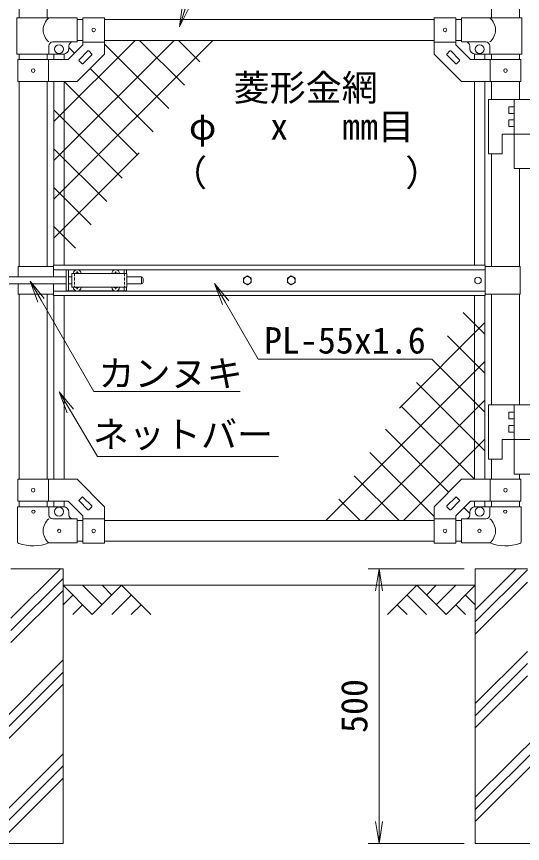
# Model space of a CAD drawing. Units: millimetres, scale not verified. Extents: x -4200 to 4200, y -2970 to 2970.
# Drawn here: x -2504 to -1584, y -789 to 717 of the extents above; entities that cross this region are included whole.
import ezdxf
from ezdxf.enums import TextEntityAlignment as Align

# ---------------------------------------------------------------- set-up
doc = ezdxf.new("R2010")
doc.units = ezdxf.units.MM
doc.header["$LTSCALE"] = 20
doc.linetypes.add('USER2', pattern=[0.375, 0.25, -0.125])
for name, color, linetype, lineweight in [('0-1_D-STR4', 7, 'Continuous', 9), ('0-3_D-STR1', 1, 'Continuous', 18), ('0-4_D-BGD', 7, 'Continuous', 9), ('0-5_D-DCR-HCH', 7, 'Continuous', 9), ('0-6_D-STR3', 3, 'Continuous', 13), ('0-7_D-STR-DIM', 7, 'Continuous', 9), ('0-8_0', 7, 'Continuous', 9), ('0-9_D-STR-TXT', 7, 'Continuous', 9), ('0-A_D-STR2', 7, 'Continuous', 9)]:
    doc.layers.add(name, color=color, linetype=linetype, lineweight=lineweight)
doc.styles.add('ＭＳ ゴシック', font='')
doc.styles.get('ＭＳ ゴシック').set_extended_font_data('MS Gothic')

# ---------------------------------------------------------------- blocks, each defined once
blk = doc.blocks.new('_Open')
at = {"layer": '0-8_0'}
blk.add_line((-20, 3.33), (0, 0), dxfattribs=at)
blk.add_lwpolyline([(-20, -3.33), (0, 0), (-20, 0)], dxfattribs=at)
blk = doc.blocks.new('MLeader2')
at = {"layer": '0-8_0'}
blk.add_line((-2129.32, 192.73), (-2143.55, 230.7), dxfattribs=at)
for points in [[(-2117.77, 199.4), (-2143.55, 230.7), (-2123.55, 196.06)], [(-2123.55, 196.06), (-2064.16, 93.2), (-1756.23, 93.2), (-1749.03, 93.2)]]:
    blk.add_lwpolyline(points, dxfattribs=at)
blk = doc.blocks.new('MLeader10')
at = {"layer": '0-8_0'}
blk.add_line((-2465.06, 196.9), (-2479.28, 234.88), dxfattribs=at)
for points in [[(-2453.51, 203.57), (-2479.28, 234.88), (-2459.28, 200.24)], [(-2459.28, 200.24), (-2363.25, 33.9), (-2104.46, 33.9), (-2097.26, 33.9)]]:
    blk.add_lwpolyline(points, dxfattribs=at)
blk = doc.blocks.new('MLeader11')
at = {"layer": '0-8_0'}
blk.add_line((-2411.63, -4.58), (-2426.3, 33.22), dxfattribs=at)
for points in [[(-2400.16, 2.22), (-2426.3, 33.22), (-2405.9, -1.18)], [(-2405.9, -1.18), (-2356.74, -84.08), (-2034.63, -84.08), (-2027.43, -84.08)]]:
    blk.add_lwpolyline(points, dxfattribs=at)

msp = doc.modelspace()

# ---------------------------------------------------------------- linework, layer by layer
at = {"layer": '0-1_D-STR4'}
for p, q in [((-2514.07, -288.63), (-2419.32, -288.63)), ((-2419.32, -288.63), (-2419.32, -788.63)), ((-1669.32, -288.63), (-1669.32, -788.63)), ((-1574.57, -288.63), (-1669.32, -288.63)), ((-2669.32, -788.63), (-2419.32, -788.63)), ((-1419.32, -788.63), (-1669.32, -788.63))]:
    msp.add_line(p, q, dxfattribs=at)
at = {"layer": '0-3_D-STR1'}
for p, q in [((-2499.07, 1150.37), (-2499.07, 714.37)), ((-2448.27, 1150.37), (-2448.27, 714.37)), ((-1639.87, 1150.37), (-1639.87, 714.37)), ((-1589.07, 1150.37), (-1589.07, 714.37)), ((-2393.67, 711.37), (-2383.67, 711.37)), ((-2343.67, 711.37), (-1744.47, 711.37)), ((-1704.47, 711.37), (-1694.47, 711.37)), ((-2393.67, 673.37), (-2383.67, 673.37)), ((-2343.67, 673.37), (-1744.47, 673.37)), ((-1704.47, 673.37), (-1694.47, 673.37)), ((-2499.07, 648.37), (-2499.07, 638.37)), ((-2448.27, 648.37), (-2448.27, 638.37)), ((-2436.17, 648.37), (-2436.17, 638.37)), ((-2417.17, 648.37), (-2417.17, 638.37)), ((-1670.97, 648.37), (-1670.97, 638.37)), ((-1651.97, 648.37), (-1651.97, 638.37)), ((-1639.87, 648.37), (-1639.87, 638.37)), ((-1589.07, 648.37), (-1589.07, 638.37)), ((-2499.07, 598.37), (-2499.07, 261.37)), ((-2448.27, 598.37), (-2448.27, 261.37)), ((-2436.17, 598.37), (-2436.17, 263.87)), ((-2417.17, 598.37), (-2417.17, 263.87)), ((-1670.97, 598.37), (-1670.97, 263.87)), ((-1651.97, 598.37), (-1651.97, 263.87)), ((-1639.87, 598.37), (-1639.87, 565.87)), ((-1589.07, 598.37), (-1589.07, 565.87)), ((-1639.87, 466.87), (-1639.87, 261.37)), ((-1589.07, 439.87), (-1589.07, 261.37)), ((-2499.07, 211.37), (-2499.07, -125.63)), ((-2448.27, 211.37), (-2448.27, -125.63)), ((-1639.87, 211.37), (-1639.87, 9.77)), ((-1589.07, 211.37), (-1589.07, 9.77)), ((-2436.17, 208.87), (-2436.17, -125.63)), ((-2417.17, 208.87), (-2417.17, -125.63)), ((-1670.97, 208.87), (-1670.97, -125.63)), ((-1651.97, 208.87), (-1651.97, -125.63)), ((-1639.87, -89.23), (-1639.87, -125.63)), ((-1589.07, -116.23), (-1589.07, -125.63)), ((-2499.07, -165.63), (-2499.07, -175.63)), ((-2448.27, -165.63), (-2448.27, -175.63)), ((-2436.17, -165.63), (-2436.17, -175.63)), ((-2417.17, -165.63), (-2417.17, -175.75)), ((-1670.97, -165.63), (-1670.97, -175.75)), ((-1651.97, -165.63), (-1651.97, -175.63)), ((-1639.87, -165.63), (-1639.87, -175.63)), ((-1589.07, -165.63), (-1589.07, -175.63)), ((-2393.67, -200.63), (-2383.67, -200.63)), ((-2343.67, -200.63), (-1744.47, -200.63)), ((-1704.47, -200.63), (-1694.47, -200.63)), ((-2393.67, -238.63), (-2383.67, -238.63)), ((-2343.67, -238.63), (-1744.47, -238.63)), ((-1704.47, -238.63), (-1694.47, -238.63))]:
    msp.add_line(p, q, dxfattribs=at)
at = {"layer": '0-4_D-BGD'}
msp.add_line((-1669.32, -318.63), (-2419.32, -318.63), dxfattribs=at)
at = {"layer": '0-5_D-DCR-HCH'}
for p, q in [((-2514.07, -378.69), (-2424.01, -288.63)), ((-1669.32, -363.23), (-1594.72, -288.63)), ((-1669.32, -385.33), (-1574.57, -290.58)), ((-2514.07, -400.79), (-2419.32, -306.04)), ((-1669.32, -407.43), (-1574.57, -312.68)), ((-2514.07, -422.89), (-2419.32, -328.14)), ((-2366.11, -371.84), (-2419.32, -318.63)), ((-2348.37, -354.11), (-2383.85, -318.63)), ((-2312.9, -318.63), (-2366.11, -371.84)), ((-2330.64, -336.37), (-2348.37, -318.63)), ((-2312.9, -318.63), (-2259.69, -371.84)), ((-1775.75, -318.63), (-1828.96, -371.84)), ((-1775.75, -318.63), (-1722.53, -371.84)), ((-1758.01, -336.37), (-1740.27, -318.63)), ((-1740.27, -354.11), (-1704.8, -318.63)), ((-1722.53, -371.84), (-1669.32, -318.63)), ((-2401.58, -336.37), (-2419.32, -354.03)), ((-2295.16, -336.37), (-2330.8, -371.84)), ((-1793.48, -336.37), (-1757.85, -371.84)), ((-1687.06, -336.37), (-1669.32, -354.03)), ((-2383.85, -354.11), (-2401.67, -371.84)), ((-2277.42, -354.11), (-2295.24, -371.84)), ((-1811.22, -354.11), (-1793.4, -371.84)), ((-1704.8, -354.11), (-1686.98, -371.84)), ((-1669.32, -533.94), (-1574.57, -439.19)), ((-2669.32, -704.65), (-2419.32, -454.65)), ((-1669.32, -704.65), (-1419.32, -454.65)), ((-1669.32, -556.04), (-1574.57, -461.29)), ((-2669.32, -726.75), (-2419.32, -476.75)), ((-1669.32, -726.75), (-1419.32, -476.75)), ((-1669.32, -578.14), (-1574.57, -483.39)), ((-2669.32, -748.84), (-2419.32, -498.84)), ((-1669.32, -748.84), (-1419.32, -498.84)), ((-2582.6, -788.63), (-2419.32, -625.36)), ((-2560.5, -788.63), (-2419.32, -647.46)), ((-2538.4, -788.63), (-2419.32, -669.55))]:
    msp.add_line(p, q, dxfattribs=at)
at = {"layer": '0-6_D-STR3'}
for p, q in [((-2393.67, 714.37), (-2503.62, 714.37)), ((-2503.62, 714.37), (-2503.62, 648.37)), ((-2393.67, 670.37), (-2393.67, 714.37)), ((-2383.67, 714.62), (-2383.67, 664.94)), ((-2383.67, 714.62), (-2343.67, 714.62)), ((-2343.67, 714.62), (-2343.67, 648.37)), ((-1744.47, 714.62), (-1744.47, 648.37)), ((-1704.47, 714.62), (-1744.47, 714.62)), ((-1704.47, 714.62), (-1704.47, 664.94)), ((-1694.47, 714.37), (-1584.52, 714.37)), ((-1694.47, 670.37), (-1694.47, 714.37)), ((-1584.52, 714.37), (-1584.52, 648.37)), ((-2445.12, 648.37), (-2445.12, 663.37)), ((-2393.67, 670.37), (-2438.12, 670.37)), ((-2410.24, 638.37), (-2383.67, 664.94)), ((-2408.67, 658.37), (-2408.67, 663.37)), ((-2383.67, 670.12), (-2343.67, 670.12)), ((-1704.47, 670.12), (-1744.47, 670.12)), ((-1677.9, 638.37), (-1704.47, 664.94)), ((-1694.47, 670.37), (-1650.02, 670.37)), ((-1679.47, 658.37), (-1679.47, 663.37)), ((-1643.02, 648.37), (-1643.02, 663.37)), ((-2503.62, 648.37), (-2418.67, 648.37)), ((-2390.34, 637.77), (-2374.08, 654.03)), ((-2372.66, 654.03), (-2367, 648.38)), ((-1715.48, 654.03), (-1721.14, 648.38)), ((-1697.8, 637.77), (-1714.07, 654.03)), ((-1584.52, 648.37), (-1669.47, 648.37)), ((-2501.37, 638.37), (-2410.24, 638.37)), ((-2501.37, 638.37), (-2501.37, 598.37)), ((-2445.97, 638.37), (-2445.97, 598.37)), ((-2390.34, 636.36), (-2384.68, 630.7)), ((-2383.27, 630.7), (-2367, 646.96)), ((-1704.88, 630.7), (-1721.14, 646.96)), ((-1697.8, 636.36), (-1703.46, 630.7)), ((-1586.77, 638.37), (-1677.9, 638.37)), ((-1642.17, 638.37), (-1642.17, 598.37)), ((-1586.77, 638.37), (-1586.77, 598.37)), ((-1564.57, 565.87), (-1645.57, 565.87)), ((-1645.57, 565.87), (-1645.57, 466.87)), ((-1598.57, 565.87), (-1598.57, 439.87)), ((-1608.07, 552.37), (-1608.07, 540.37)), ((-1598.57, 552.37), (-1608.07, 552.37)), ((-1598.57, 540.37), (-1608.07, 540.37)), ((-1608.07, 528.37), (-1608.07, 516.37)), ((-1598.57, 528.37), (-1608.07, 528.37)), ((-1598.57, 516.37), (-1608.07, 516.37)), ((-1542.57, 502.87), (-1620.57, 502.87)), ((-1620.57, 502.87), (-1620.57, 466.87)), ((-1620.57, 466.87), (-1645.57, 466.87)), ((-1507.57, 439.87), (-1598.57, 439.87)), ((-2501.17, 261.37), (-2501.17, 242.87)), ((-2436.57, 261.37), (-2501.17, 261.37)), ((-2436.57, 263.87), (-1651.57, 263.87)), ((-2436.57, 263.87), (-2436.57, 242.87)), ((-1651.57, 263.87), (-1651.57, 208.87)), ((-1651.57, 261.37), (-1587.47, 261.37)), ((-1587.47, 261.37), (-1587.47, 211.37)), ((-2542.02, 242.87), (-2413.67, 242.87)), ((-2436.57, 255.87), (-1651.57, 255.87)), ((-2413.67, 255.37), (-2413.67, 217.37)), ((-2413.67, 255.37), (-2396.27, 255.37)), ((-2409.17, 255.37), (-2409.17, 217.37)), ((-2409.17, 242.87), (-2403.17, 242.87)), ((-2403.17, 248.87), (-2403.17, 223.87)), ((-2403.17, 248.87), (-2303.17, 248.87)), ((-2395.53, 249.29), (-2396.82, 249.26)), ((-2396.82, 249.26), (-2396.82, 248.87)), ((-2394.07, 252.02), (-2394.09, 250.72)), ((-2394.07, 252.02), (-2393.28, 252.02)), ((-2393.28, 252.02), (-2393.25, 250.72)), ((-2391.07, 255.37), (-2326.27, 255.37)), ((-2325.53, 249.29), (-2326.82, 249.26)), ((-2326.82, 249.26), (-2326.82, 248.87)), ((-2324.07, 252.02), (-2324.09, 250.72)), ((-2324.07, 252.02), (-2323.28, 252.02)), ((-2323.28, 252.02), (-2323.25, 250.72)), ((-2321.82, 249.29), (-2320.52, 249.26)), ((-2321.07, 255.37), (-2303.67, 255.37)), ((-2320.52, 249.26), (-2320.52, 248.87)), ((-2308.17, 255.37), (-2308.17, 248.87)), ((-2303.67, 255.37), (-2303.67, 248.87)), ((-2303.17, 248.87), (-2303.17, 223.87)), ((-2303.17, 242.87), (-2276.67, 242.87)), ((-2276.67, 242.87), (-2276.67, 229.87)), ((-2542.02, 229.87), (-2413.67, 229.87)), ((-2501.17, 229.87), (-2501.17, 211.37)), ((-2436.57, 229.87), (-2436.57, 208.87)), ((-2409.17, 229.87), (-2403.17, 229.87)), ((-2303.17, 229.87), (-2276.67, 229.87)), ((-2273.67, 239.87), (-2273.67, 232.87)), ((-2436.57, 211.37), (-2501.17, 211.37)), ((-2436.57, 216.87), (-1651.57, 216.87)), ((-2413.67, 217.37), (-2396.27, 217.37)), ((-2403.17, 223.87), (-2303.17, 223.87)), ((-2396.82, 223.47), (-2396.82, 223.87)), ((-2395.53, 223.45), (-2396.82, 223.47)), ((-2394.07, 220.72), (-2394.09, 222.01)), ((-2394.07, 220.72), (-2393.28, 220.72)), ((-2393.28, 220.72), (-2393.25, 222.01)), ((-2391.82, 223.45), (-2390.52, 223.47)), ((-2391.07, 217.37), (-2326.27, 217.37)), ((-2390.52, 223.47), (-2390.52, 223.87)), ((-2326.82, 223.47), (-2326.82, 223.87)), ((-2325.53, 223.45), (-2326.82, 223.47)), ((-2324.07, 220.72), (-2324.09, 222.01)), ((-2324.07, 220.72), (-2323.28, 220.72)), ((-2323.28, 220.72), (-2323.25, 222.01)), ((-2321.82, 223.45), (-2320.52, 223.47)), ((-2321.07, 217.37), (-2303.67, 217.37)), ((-2320.52, 223.47), (-2320.52, 223.87)), ((-2308.17, 223.87), (-2308.17, 217.37)), ((-2303.67, 223.87), (-2303.67, 217.37)), ((-1651.57, 211.37), (-1587.47, 211.37)), ((-2436.57, 208.87), (-1651.57, 208.87)), ((-1564.57, 9.77), (-1645.57, 9.77)), ((-1645.57, 9.77), (-1645.57, -89.23)), ((-1598.57, 9.77), (-1598.57, -116.23)), ((-1608.07, -3.73), (-1608.07, -15.73)), ((-1598.57, -3.73), (-1608.07, -3.73)), ((-1598.57, -15.73), (-1608.07, -15.73)), ((-1608.07, -27.73), (-1608.07, -39.73)), ((-1598.57, -27.73), (-1608.07, -27.73)), ((-1598.57, -39.73), (-1608.07, -39.73)), ((-1542.57, -53.23), (-1620.57, -53.23)), ((-1620.57, -53.23), (-1620.57, -89.23)), ((-1620.57, -89.23), (-1645.57, -89.23)), ((-1507.57, -116.23), (-1598.57, -116.23)), ((-2501.37, -165.63), (-2501.37, -125.63)), ((-2445.97, -165.63), (-2445.97, -125.63)), ((-1642.17, -165.63), (-1642.17, -125.63)), ((-1586.77, -165.63), (-1586.77, -125.63)), ((-2390.34, -163.62), (-2384.68, -157.97)), ((-2390.34, -165.04), (-2374.08, -181.3)), ((-2383.27, -157.97), (-2367, -174.23)), ((-1704.88, -157.97), (-1721.14, -174.23)), ((-1697.8, -165.04), (-1714.07, -181.3)), ((-1697.8, -163.62), (-1703.46, -157.97)), ((-2502.22, -175.63), (-2445.12, -175.63)), ((-2502.22, -175.63), (-2502.22, -239.33)), ((-2501.37, -165.63), (-2410.24, -165.63)), ((-2445.12, -175.63), (-2445.12, -190.63)), ((-2445.12, -175.63), (-2418.67, -175.63)), ((-2410.24, -165.63), (-2383.67, -192.2)), ((-2372.66, -181.3), (-2367, -175.64)), ((-2343.67, -241.88), (-2343.67, -175.63)), ((-1744.47, -241.88), (-1744.47, -175.63)), ((-1715.48, -181.3), (-1721.14, -175.64)), ((-1677.9, -165.63), (-1704.47, -192.2)), ((-1586.77, -165.63), (-1677.9, -165.63)), ((-1643.02, -175.63), (-1669.47, -175.63)), ((-1585.92, -175.63), (-1643.02, -175.63)), ((-1643.02, -175.63), (-1643.02, -190.63)), ((-1585.92, -175.63), (-1585.92, -239.33)), ((-2408.67, -190.63), (-2408.67, -185.63)), ((-2383.67, -241.88), (-2383.67, -192.2)), ((-1704.47, -241.88), (-1704.47, -192.2)), ((-1679.47, -190.63), (-1679.47, -185.63)), ((-2393.67, -197.63), (-2438.12, -197.63)), ((-2393.67, -241.63), (-2393.67, -197.63)), ((-2383.67, -197.38), (-2343.67, -197.38)), ((-1704.47, -197.38), (-1744.47, -197.38)), ((-1694.47, -197.63), (-1650.02, -197.63)), ((-1694.47, -241.63), (-1694.47, -197.63)), ((-2393.67, -241.63), (-2445.12, -241.63)), ((-2383.67, -241.88), (-2343.67, -241.88)), ((-1704.47, -241.88), (-1744.47, -241.88)), ((-1694.47, -241.63), (-1643.02, -241.63))]:
    msp.add_line(p, q, dxfattribs=at)
at = {"layer": '0-6_D-STR3', "linetype": 'USER2'}
for p, q in [((-2398.67, 248.87), (-2398.67, 223.87)), ((-2307.67, 248.87), (-2307.67, 223.87))]:
    msp.add_line(p, q, dxfattribs=at)
at = {"layer": '0-6_D-STR3'}
for points in [[(-2501.37, 598.37), (-2393.67, 598.37), (-2343.67, 648.37)], [(-1586.77, 598.37), (-1694.47, 598.37), (-1744.47, 648.37)], [(-2391.82, 249.29), (-2390.52, 249.26), (-2390.52, 248.87)], [(-2501.37, -125.63), (-2393.67, -125.63), (-2343.67, -175.63)], [(-1586.77, -125.63), (-1694.47, -125.63), (-1744.47, -175.63)]]:
    msp.add_lwpolyline(points, dxfattribs=at)
for points in [[(-2084.07, 244.47), (-2091.09, 240.42), (-2091.09, 232.32), (-2084.07, 228.27), (-2077.06, 232.32), (-2077.06, 240.42)], [(-2004.07, 244.47), (-2011.09, 240.42), (-2011.09, 232.32), (-2004.07, 228.27), (-1997.06, 232.32), (-1997.06, 240.42)]]:
    msp.add_lwpolyline(points, close=True, dxfattribs=at)
for centre, radius in [((-2363.67, 692.37), 3.25), ((-1724.47, 692.37), 3.25), ((-2426.67, 657.37), 8), ((-1661.47, 657.37), 8), ((-2473.67, 618.37), 3.25), ((-1614.47, 618.37), 3.25), ((-2084.07, 236.37), 7.03), ((-2004.07, 236.37), 7.03), ((-1664.47, 236.37), 6), ((-2473.67, -145.63), 3.25), ((-1614.47, -145.63), 3.25), ((-2426.67, -184.63), 8), ((-1661.47, -184.63), 8), ((-2473.27, -184.63), 3), ((-1614.87, -184.63), 3), ((-2426.27, -219.63), 3), ((-2363.67, -219.63), 3.25), ((-1724.47, -219.63), 3.25), ((-1661.87, -219.63), 3)]:
    msp.add_circle(centre, radius, dxfattribs=at)
for centre, radius, start, end in [((-2426.93, 692.37), 28.55, 129.59418, 230.40582), ((-1661.22, 692.37), 28.55, 309.59418, 50.40582), ((-2438.12, 663.37), 7, 90, 180), ((-2401.67, 663.37), 7, 90, 180), ((-1686.47, 663.37), 7, 0, 90), ((-1650.02, 663.37), 7, 0, 90), ((-2418.67, 658.37), 10, 270, 0), ((-2373.37, 653.33), 1, 45, 135), ((-2367.71, 647.67), 1, 315, 45), ((-1720.43, 647.67), 1, 135, 225), ((-1714.78, 653.33), 1, 45, 135), ((-1669.47, 658.37), 10, 180, 270), ((-2389.63, 637.06), 1, 135, 225), ((-1698.51, 637.06), 1, 315, 45), ((-2383.98, 631.41), 1, 225, 315), ((-1704.17, 631.41), 1, 225, 315), ((-2393.67, 248.87), 7, 0, 180), ((-2395.58, 250.77), 1.49, 270, 0), ((-2391.77, 250.77), 1.49, 180, 270), ((-2323.67, 248.87), 7, 0, 180), ((-2325.58, 250.77), 1.49, 270, 0), ((-2321.77, 250.77), 1.49, 180, 270), ((-2276.67, 239.87), 3, 0, 90), ((-2276.67, 232.87), 3, 270, 0), ((-2393.67, 223.87), 7, 180, 0), ((-2395.58, 221.96), 1.49, 0, 90), ((-2391.77, 221.96), 1.49, 90, 180), ((-2323.67, 223.87), 7, 180, 0), ((-2325.58, 221.96), 1.49, 0, 90), ((-2321.77, 221.96), 1.49, 90, 180), ((-2389.63, -164.33), 1, 135, 225), ((-2383.98, -158.67), 1, 45, 135), ((-1704.17, -158.67), 1, 45, 135), ((-1698.51, -164.33), 1, 315, 45), ((-2418.67, -185.63), 10, 0, 90), ((-2367.71, -174.94), 1, 315, 45), ((-1720.43, -174.94), 1, 135, 225), ((-1669.47, -185.63), 10, 90, 180), ((-2438.12, -190.63), 7, 180, 270), ((-2401.67, -190.63), 7, 180, 270), ((-2373.37, -180.59), 1, 225, 315), ((-1714.78, -180.59), 1, 225, 315), ((-1686.47, -190.63), 7, 270, 0), ((-1650.02, -190.63), 7, 270, 0), ((-2426.93, -219.63), 28.55, 129.59418, 230.40582), ((-1661.22, -219.63), 28.55, 309.59418, 50.40582), ((-2498.92, -239.33), 3.3, 180, 250.77949), ((-1589.22, -239.33), 3.3, 289.22051, 0), ((-2473.67, -166.9), 80, 250.77949, 290.9084), ((-1614.47, -166.9), 80, 249.0916, 289.22051)]:
    msp.add_arc(centre, radius, start, end, dxfattribs=at)
at = {"layer": '0-7_D-STR-DIM'}
for p, q in [((-1689.32, -288.63), (-1864.54, -288.63)), ((-1844.54, -328.63), (-1844.54, -748.63)), ((-1689.32, -788.63), (-1864.54, -788.63))]:
    msp.add_line(p, q, dxfattribs=at)
at = {"layer": '0-9_D-STR-TXT'}
msp.add_lwpolyline([(-1649.26, 847.04), (-2161.32, 847.04), (-2206.68, 700.08)], dxfattribs=at)
at = {"layer": '0-A_D-STR2'}
for p, q in [((-2436.17, 525.38), (-2288.18, 673.37)), ((-2436.17, 454.67), (-2217.47, 673.37)), ((-2436.17, 383.96), (-2146.76, 673.37)), ((-2226.86, 549.49), (-2343.67, 666.3)), ((-2198.59, 591.93), (-2280.02, 673.37)), ((-2170.31, 634.36), (-2209.31, 673.37)), ((-2398.34, 650.26), (-2408.67, 660.59)), ((-2255.13, 507.06), (-2370.06, 621.98)), ((-2283.41, 464.62), (-2417.16, 598.37)), ((-2311.68, 422.19), (-2436.17, 546.67)), ((-2339.96, 379.75), (-2436.17, 475.96)), ((-2436.17, 313.25), (-2280.64, 468.78)), ((-2368.23, 337.31), (-2436.17, 405.25)), ((-2396.51, 294.88), (-2436.17, 334.54)), ((-1691.63, 177.86), (-1651.97, 138.19)), ((-1651.97, 159.49), (-1807.5, 3.96)), ((-1719.91, 135.42), (-1651.97, 67.48)), ((-1748.18, 92.99), (-1651.97, -3.23)), ((-1651.97, 88.78), (-1941.38, -200.63)), ((-1776.46, 50.55), (-1651.97, -73.94)), ((-1651.97, 18.07), (-1870.67, -200.63)), ((-1804.73, 8.11), (-1670.99, -125.63)), ((-1833.01, -34.32), (-1718.09, -149.25)), ((-1651.97, -52.64), (-1799.96, -200.63)), ((-1861.28, -76.76), (-1744.47, -193.57)), ((-1889.56, -119.19), (-1808.12, -200.63)), ((-1917.83, -161.63), (-1878.83, -200.63)), ((-1689.8, -177.53), (-1679.47, -187.86))]:
    msp.add_line(p, q, dxfattribs=at)

# ---------------------------------------------------------------- block references
at = {"layer": '0-7_D-STR-DIM', "xscale": 2, "yscale": 2}
for p, rotation in [((-1844.54, -288.63), 90), ((-1844.54, -788.63), 270)]:
    msp.add_blockref('_Open', p, dxfattribs=dict(at, rotation=rotation))
at = {"layer": '0-8_0'}
for name in ['MLeader10', 'MLeader2', 'MLeader11']:
    msp.add_blockref(name, (0, 0), dxfattribs=at)
at = {"layer": '0-9_D-STR-TXT', "xscale": 2, "yscale": 2, "rotation": 252.84683}
msp.add_blockref('_Open', (-2207.27, 698.17), dxfattribs=at)

# ---------------------------------------------------------------- texts
at = {"layer": '0-7_D-STR-DIM', "style": 'ＭＳ ゴシック'}
msp.add_text('500', height=48.09, rotation=90, dxfattribs=at).set_placement((-1851.29, -587.51), align=Align.BOTTOM_LEFT)
at = {"layer": '0-9_D-STR-TXT', "style": 'ＭＳ ゴシック'}
for s, p in [('菱形金網', (-2109.15, 548.75)), ('φ   x   mm目', (-2190.37, 478.31)), ('（\u3000\u3000   \u3000\u3000）', (-2222.86, 393.84)), ('PL-55x1.6', (-2053.91, 88.73)), ('カンヌキ', (-2354.94, 28.64)), ('ネットバー', (-2365.27, -82.47))]:
    msp.add_text(s, height=48.09, dxfattribs=at).set_placement(p, align=Align.BOTTOM_LEFT)

doc.saveas('drawing.dxf')
